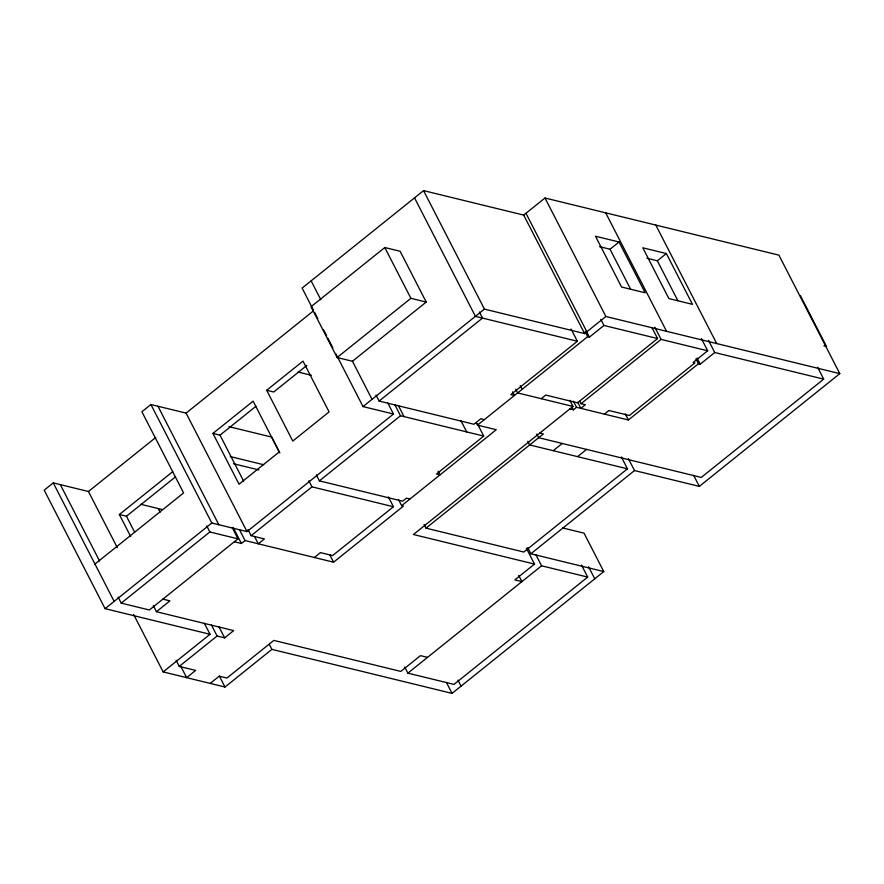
<?xml version="1.0" encoding="UTF-8"?>
<svg xmlns="http://www.w3.org/2000/svg" width="884" height="884" viewBox="0 0 884 884"><rect width="100%" height="100%" fill="white"/><g stroke="black" fill="none" stroke-linecap="round" stroke-linejoin="round"><path stroke-width="1.33" d="M117.329 547.693L88.455 491.504L53.25 482.896L44.2 490.167L105.097 608.656L210.027 634.292L163.153 671.917L133.65 614.502M387.822 403.027L393.479 414.021L247.001 531.604L186.104 413.115L150.899 404.518L141.893 411.756L183.596 492.918L94.964 564.069M628.402 458.652L634.524 470.553L699.332 486.388L839.8 373.634L605.894 316.494L584.6 333.588L523.704 215.099L423.546 190.624L302.118 288.096L313.422 310.085M352.451 361.258L426.221 302.052L400.12 251.277L384.805 247.531L311.035 306.737L337.136 357.523L352.451 361.258L372.031 399.347M88.455 491.504L155.739 437.492M186.104 413.115L313.19 311.102M212.933 433.425L253.122 401.159L279.222 451.945L239.034 484.2L212.933 433.425L220.005 435.149L243.619 481.095M266.681 390.275L303.002 361.125L329.091 411.911L292.781 441.061L266.681 390.275L273.72 391.999L306.836 365.423M130.721 536.577L119.373 514.499L172.712 471.691M220.005 435.149L255.962 406.286M119.373 514.499L126.445 516.234L175.518 476.841M337.136 357.523L410.894 298.306L426.221 302.052M523.704 215.099L544.997 198.005L778.903 255.144L839.8 373.634M105.097 608.656L211.795 523.008L247.001 531.604M336.019 354.053L363.015 406.585L484.432 309.113L584.6 333.588M121.219 603.12L209.851 531.969L237.984 538.842L149.352 609.993L121.219 603.12L118.124 597.098M376.043 395.126L379.092 401.071L482.498 318.074L479.36 311.975M153.286 605.606L156.424 611.717L169.938 600.866L162.866 599.131M234.337 541.759L241.409 543.494L245.056 540.566L333.577 562.191L403.435 506.112L401.645 505.681L398.507 499.571M248.006 529.571L251.144 535.682L311.986 486.841L393.435 506.742L332.594 555.583L320.461 552.611L314.373 557.495M316.328 474.918L319.389 480.863L400.518 415.745L483.736 436.077L436.453 474.034L439.989 474.896L438.099 471.216M599.562 246.669L610.037 249.233L619.054 241.995L645.154 292.781L621.585 287.024L595.484 236.238L619.054 241.995M646.878 258.227L657.353 260.791L666.37 253.553L692.459 304.339L668.89 298.582L642.801 247.796L666.37 253.553M571.075 329.036L577.351 341.246L510.841 394.64L514.377 395.502L512.477 391.822M476.233 422.674L477.493 425.116L517.604 392.916L572.987 406.441L413.436 534.511L534.522 564.091L514.842 579.893L521.903 581.617L518.753 575.484M541.229 398.684L545.737 395.071L577.495 402.828L657.563 338.55L603.949 325.456L589.418 337.124L587.65 336.682L517.659 392.927L515.715 389.247M176.104 660.293L179.242 666.403L217.099 636.016L224.635 637.861L233.685 630.59L156.424 611.717M401.645 505.681L496.289 429.701L477.493 425.116M210.204 683.409L219.21 676.172L226.934 678.061L273.841 640.403L400.817 671.42L420.452 655.652L427.524 657.376M163.153 671.917L224.989 687.023L271.896 649.364L452.044 693.376L603.772 571.572L584.026 533.151L562.754 527.958M424.11 524.477L425.989 528.146L543.362 433.933L539.826 433.061M569.871 408.949L573.407 409.811L576.523 407.303L628.402 419.977L698.448 363.755L700.216 364.186L714.747 352.517L823.711 379.137L701.277 477.426L538.665 437.702L536.776 434.033M579.771 401.248L581.031 403.69L661.099 339.412L707.675 350.793L693.144 362.462L694.912 362.893L629.375 415.502L608.921 410.507L604.424 414.121M553.218 450.685L562.235 443.459M577.572 456.641L586.578 449.404M621.341 456.929L627.452 468.829L523.792 552.036L425.989 528.146M527.726 547.649L530.864 553.76L634.524 470.553M407.878 673.144L541.594 565.815L587.694 577.086L453.989 684.404L407.878 673.144L404.739 667.044M823.899 345.876L826.529 346.528L800.44 295.742M577.351 341.246L475.426 316.35L414.53 197.861M581.031 403.69L585.363 404.75L580.854 408.364L577.705 402.231M298.129 372.065L311.334 375.291M484.322 419.624L480.797 418.762L473.957 424.254L379.092 401.071M627.452 468.829L529.649 444.928L527.77 441.271M363.015 406.585L393.479 414.021M228.967 426.652L271.697 437.094L279.863 452.973M409.944 499.018L406.408 498.145L402.618 501.195L319.389 480.863M230.249 456.564L263.609 464.719M233.509 463.735L258.868 469.934M530.864 553.76L603.772 571.572M140.854 504.3L161.717 509.405M251.144 535.682L264.393 538.92L258.316 543.804L254.526 536.444M179.242 666.403L195.651 670.415L186.635 677.652L180.966 666.613M817.601 367.236L823.711 379.137M655.795 225.066L716.692 343.556M708.471 340.307L714.747 352.517M701.399 338.572L707.675 350.793M657.353 260.791L677.851 300.693M697.078 358.075L700.216 364.186M695.929 358.871L698.448 363.755M605.684 212.823L666.58 331.312M654.823 327.202L661.099 339.412M651.917 327.555L657.563 338.55M610.037 249.233L630.546 289.134M693.686 475.393L699.332 486.388M544.997 198.005L605.894 316.494M600.811 319.345L603.949 325.456M525.958 213.287L586.854 331.776M586.28 331.014L589.418 337.124M585.142 331.798L587.65 336.682M625.264 413.878L628.402 419.977M573.385 401.203L576.523 407.303M569.849 400.341L572.987 406.441M571.517 406.132L573.407 409.811M423.546 190.624L484.432 309.113M520.223 385.634L522.168 389.314M588.589 566.799L594.766 578.81M581.517 565.075L587.694 577.086M477.459 423.856L483.736 436.077M384.805 247.531L410.894 298.306M536.036 555.008L541.594 565.815M461.061 420.928L466.708 431.911M526.356 548.213L534.522 564.091M398.397 405.612L404.054 416.607M394.861 404.75L400.518 415.745M311.135 280.858L320.881 299.82M314.671 312.527L317.809 318.638M323.467 329.633L326.605 335.732M327.853 338.174L332.881 347.953M388.419 496.963L393.435 506.742M457.967 680.127L461.061 686.139M446.398 682.382L452.044 693.376M308.847 480.73L311.986 486.841M329.809 554.865L333.577 562.191M239.409 529.571L245.056 540.566M233.221 527.549L241.409 543.494M232.337 527.847L237.984 538.842M157.971 406.242L218.867 524.731M150.899 404.518L211.795 523.008M269.388 644.48L271.896 649.364M206.757 525.947L209.851 531.969M158.181 508.532L160.07 512.201M218.989 626.866L224.635 637.861M211.453 625.021L217.099 636.016M204.381 623.297L210.027 634.292M219.343 676.028L224.989 687.023M126.445 516.234L134.644 532.179M60.322 484.631L99.538 560.942M53.25 482.896L114.146 601.385"/></g></svg>
